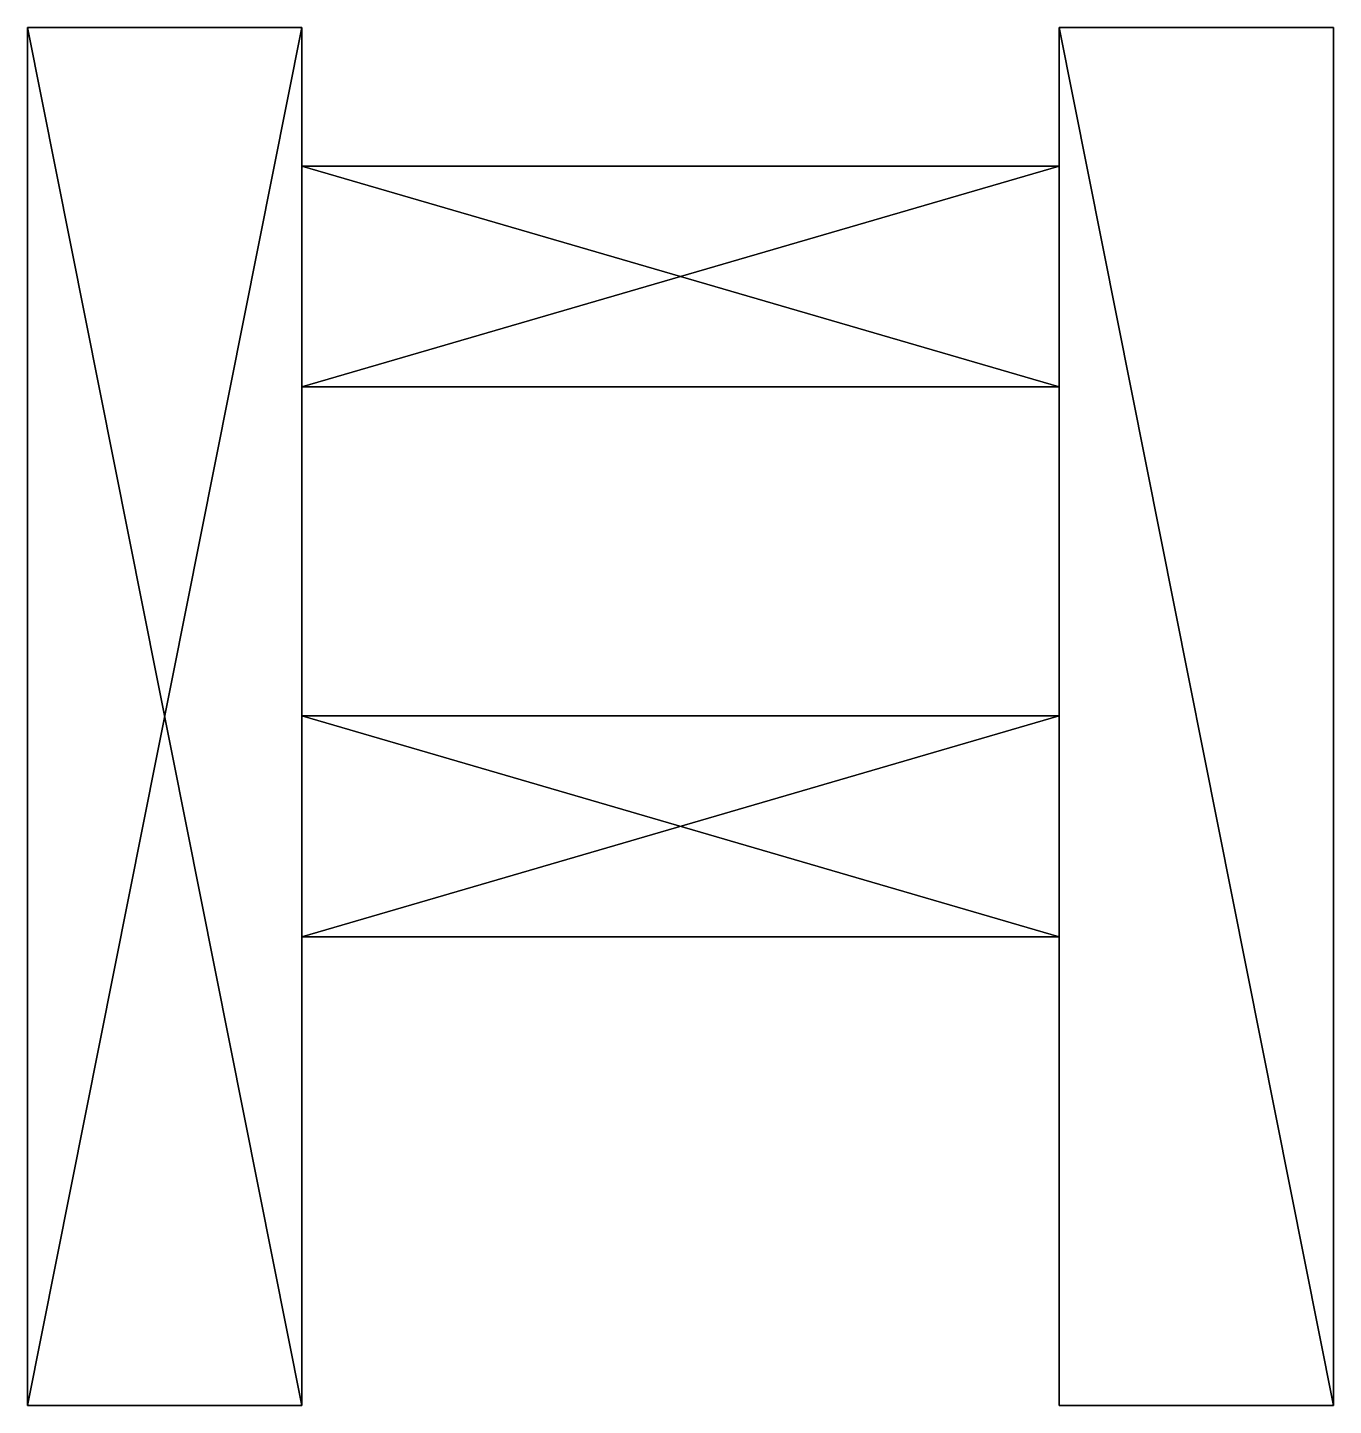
# Model space of a CAD drawing. Extents: x -93 to 11, y -17 to 92.
import ezdxf

# ---------------------------------------------------------------- set-up
doc = ezdxf.new("R2010")
doc.units = 0
doc.layers.add('fence07', color=250, linetype='CONTINUOUS')

msp = doc.modelspace()

# ---------------------------------------------------------------- meshes
at = {"layer": 'fence07'}
mesh = msp.add_polyface(dxfattribs=at)
corners = [(-92.508836, -17.193525, -6.037753), (-92.508836, 91.925225, -6.037753), (-70.780046, -17.193525, -6.037753), (-70.780046, 91.925225, -6.037753), (-70.780046, -17.193525, 6.037753), (-70.780046, 91.925225, 6.037753), (-92.508836, -17.193525, 6.037753), (-92.508836, 91.925225, 6.037753), (-10.785084, 80.960057, 4.716662), (-10.785084, 10.965168, 4.716662), (-70.780046, 10.965168, -4.716662), (-70.780046, 80.960057, -4.716662), (-70.780046, 10.965168, 4.716662), (-70.780046, 80.960057, 4.716662), (-70.780046, 19.92316, -4.716662), (-70.780046, 19.92316, 4.716662), (-70.780046, 37.421882, -4.716662), (-70.780046, 37.421882, 4.716662), (-70.780046, 63.461335, -4.716662), (-70.780046, 63.461335, 4.716662), (-10.785084, 37.421882, 4.716662), (-10.785084, 37.421882, -4.716662), (-10.785084, 63.461335, 4.716662), (-10.785084, 63.461335, -4.716662), (-10.785084, 80.960057, -4.716662), (-10.785084, 10.965168, -4.716662), (-10.785084, 19.92316, 4.716662), (-10.785084, 19.92316, -4.716662), (10.943706, -17.193525, 6.037753), (10.943706, 91.925225, 6.037753), (-10.785084, -17.193525, 6.037753), (-10.785084, 91.925225, 6.037753), (-10.785084, -17.193525, -6.037753), (-10.785084, 91.925225, -6.037753), (10.943706, -17.193525, -6.037753), (10.943706, 91.925225, -6.037753)]
mesh.append_faces([[corners[k] for k in face] for face in [(0, 2, 3), (12, 15, 14), (4, 6, 7), (0, 1, 7), (1, 3, 5), (4, 2, 0), (27, 25, 32), (30, 9, 26), (21, 23, 22), (4, 12, 10), (15, 12, 4), (3, 11, 13), (18, 11, 3), (5, 13, 19), (2, 10, 14), (11, 24, 8), (5, 19, 17), (2, 14, 16), (17, 19, 18), (17, 15, 4), (3, 2, 16), (18, 23, 24), (15, 26, 27), (17, 20, 26), (16, 21, 20), (14, 27, 21), (19, 22, 23), (13, 8, 22), (33, 24, 23), (25, 27, 26), (34, 35, 33), (28, 29, 35), (29, 31, 33), (32, 30, 28), (31, 29, 28), (30, 26, 20), (22, 8, 31), (32, 25, 9), (21, 27, 32), (31, 8, 24), (30, 20, 22), (23, 21, 32), (0, 3, 1), (12, 14, 10), (4, 7, 5), (0, 7, 6), (1, 5, 7), (4, 0, 6), (21, 22, 20), (4, 10, 2), (3, 13, 5), (11, 8, 13), (5, 17, 4), (17, 18, 16), (3, 16, 18), (18, 24, 11), (15, 27, 14), (17, 26, 15), (16, 20, 17), (14, 21, 16), (19, 23, 18), (13, 22, 19), (25, 26, 9), (34, 33, 32), (28, 35, 34), (29, 33, 35), (32, 28, 34), (31, 28, 30), (32, 9, 30), (31, 24, 33), (30, 22, 31), (23, 32, 33)]])

doc.saveas('drawing.dxf')
